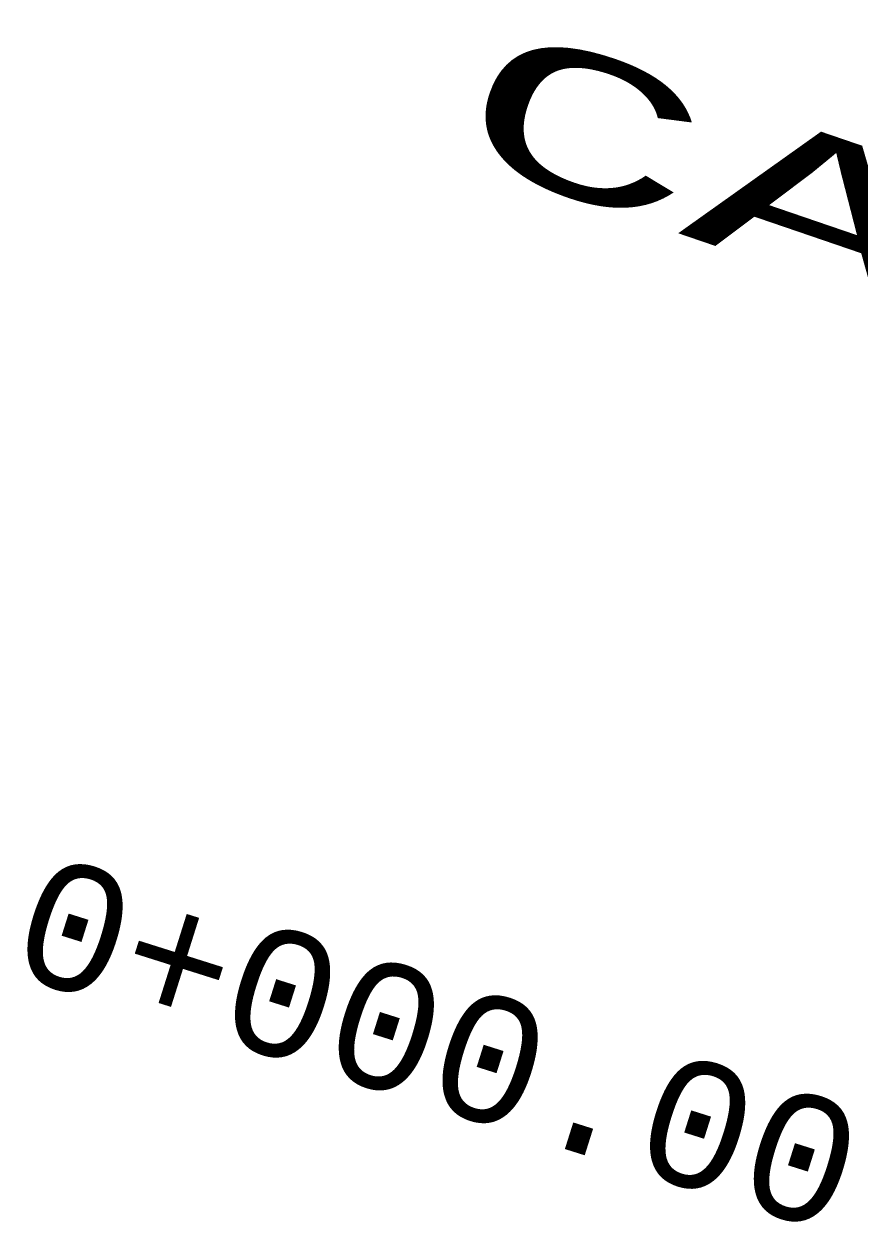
# Model space of a CAD drawing. Extents: x 661203 to 661848, y 2264651 to 2264858.
# Drawn here: x 661441.44 to 661448.09, y 2264809.84 to 2264819.4 of the extents above; entities that cross this region are included whole.
import ezdxf
from ezdxf.enums import TextEntityAlignment as Align

# ---------------------------------------------------------------- set-up
doc = ezdxf.new("R2010")
doc.units = 0
doc.layers.add('CVL_EST_TX', color=2, linetype='Continuous')
doc.styles.add('MONOTXT4', font='monotxt4.shx')

msp = doc.modelspace()

# ---------------------------------------------------------------- texts
at = {"style": 'MONOTXT4', "width": 2}
msp.add_text('CALLE HIDALDO', height=1.132185599999999, rotation=341.1190211625068, dxfattribs=at).set_placement((661444.7915397284, 2264818.374174409))
at = {"layer": 'CVL_EST_TX', "color": 7, "style": 'MONOTXT4'}
msp.add_text('0+000.00', height=1, rotation=342.4572374956239, dxfattribs=at).set_placement((661448.03798725, 2264810.256257826), align=Align.MIDDLE_RIGHT)

doc.saveas('drawing.dxf')
